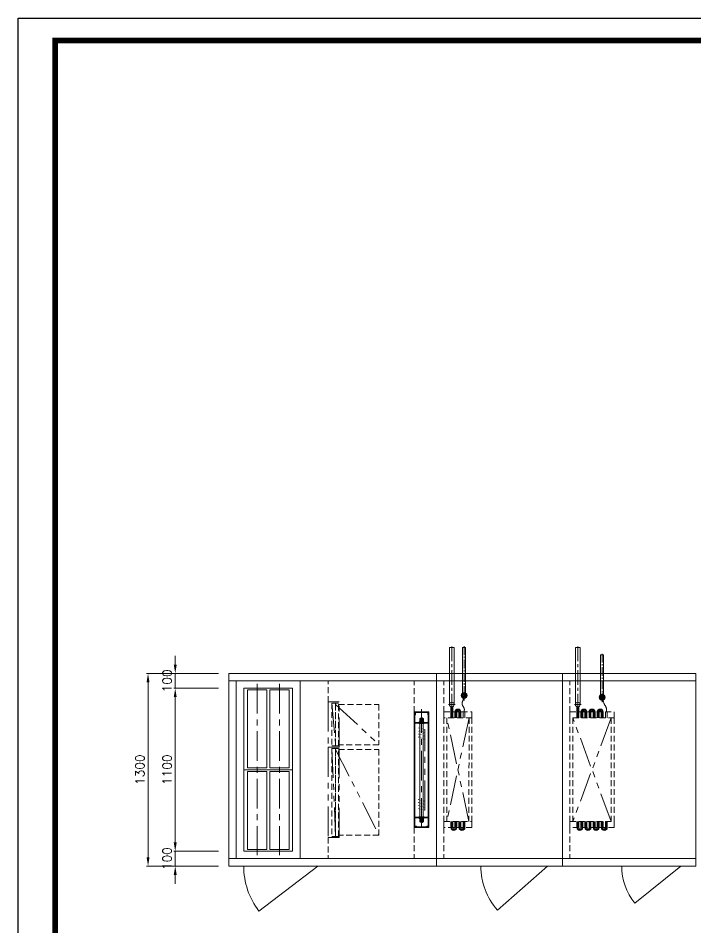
# Model space of a CAD drawing. Extents: x 160 to 16016, y -254 to 11002.
# Drawn here: x 160 to 4731, y 4862 to 11002 of the extents above; entities that cross this region are included whole.
import ezdxf

# ---------------------------------------------------------------- set-up
doc = ezdxf.new("R2010")
doc.units = 0
doc.header["$LTSCALE"] = 80
doc.header["$MEASUREMENT"] = 0
for name, pattern in [('CEN', [26, 20, -2, 2, -2]), ('CENTER', [2, 1.25, -0.25, 0.25, -0.25]), ('CENTER2', [1.125, 0.75, -0.125, 0.125, -0.125]), ('CENTERX2', [4, 2.5, -0.5, 0.5, -0.5]), ('H2', [4, 3, -1]), ('HIDDENX2', [0.75, 0.5, -0.25]), ('PHANTOM', [5, 2.5, -0.5, 0.5, -0.5, 0.5, -0.5]), ('PHANTOMX2', [5, 2.5, -0.5, 0.5, -0.5, 0.5, -0.5])]:
    doc.linetypes.add(name, pattern=pattern)
doc.layers.get('0').update_dxf_attribs({"linetype": 'CONTINUOUS', "lineweight": 18})
doc.layers.get('DEFPOINTS').update_dxf_attribs({"linetype": 'CONTINUOUS', "lineweight": 18})
for name, color, linetype, lineweight in [('2', 2, 'HIDDENX2', 18), ('9', 2, 'H2', 18), ('CEN', 1, 'CEN', 18), ('LIN', 2, 'CONTINUOUS', 18), ('P', 1, 'PHANTOM', 18), ('SMS', 220, 'CONTINUOUS', 18), ('SOL-M-1', 4, 'CONTINUOUS', 18)]:
    doc.layers.add(name, color=color, linetype=linetype, lineweight=lineweight)
doc.layers.add('FORM', color=7, linetype='CONTINUOUS')
doc.styles.get("Standard").update_dxf_attribs({"font": 'txt.shx', "bigfont": '2hs.shx'})
doc.dimstyles.get("Standard").update_dxf_attribs({"dimscale": 0, "dimtxt": 60, "dimasz": 60, "dimexe": 10, "dimexo": 70, "dimgap": 25, "dimtad": 1, "dimdec": 0, "dimlfac": -1, "dimzin": 0, "dimdsep": 46, "dimtxsty": 'Standard', "dimcen": 0, "dimclrd": 1, "dimclre": 1, "dimadec": 0, "dimazin": 0, "dimtfac": 1, "dimtdec": 0, "dimtix": 1, "dimtmove": 1, "dimatfit": 2, "dimfxl": 0, "dimtolj": 1, "dimtzin": 0, "dimlwd": 5, "dimlwe": 5, "dimarcsym": 0})

# ---------------------------------------------------------------- blocks, each defined once
blk = doc.blocks.new('*D18')
at = {"color": 1, "linetype": 'Continuous', "lineweight": 5}
for p, q in [((1219.1, 6639), (1219.1, 6699)), ((1511, 6579), (1209.1, 6579)), ((1219.1, 6579), (1219.1, 6479)), ((1511, 6479), (1209.1, 6479)), ((1219.1, 6419), (1219.1, 6359))]:
    blk.add_line(p, q, dxfattribs=at)
at = {"color": 1, "linetype": 'Continuous'}
for points in [[(1209.1, 6639), (1229.1, 6639), (1219.1, 6579)], [(1209.1, 6419), (1229.1, 6419), (1219.1, 6479)]]:
    blk.add_solid(points, dxfattribs=at)
at = {"layer": 'DEFPOINTS', "color": 0, "linetype": 'Continuous'}
for p in [(1581, 6579), (1219.1, 6479), (1581, 6479)]:
    blk.add_point(p, dxfattribs=at)
at = {"color": 0, "linetype": 'Continuous', "insert": (1164.1, 6529), "char_height": 60, "attachment_point": 5, "rotation": 90}
blk.add_mtext('\\A1;100', dxfattribs=at)
blk = doc.blocks.new('*D19')
at = {"color": 1, "linetype": 'Continuous', "lineweight": 5}
for p, q in [((1511, 6479), (1209.1, 6479)), ((1219.1, 6419), (1219.1, 5439)), ((1511, 5379), (1209.1, 5379))]:
    blk.add_line(p, q, dxfattribs=at)
at = {"color": 1, "linetype": 'Continuous'}
for points in [[(1209.1, 6419), (1229.1, 6419), (1219.1, 6479)], [(1209.1, 5439), (1229.1, 5439), (1219.1, 5379)]]:
    blk.add_solid(points, dxfattribs=at)
at = {"layer": 'DEFPOINTS', "color": 0, "linetype": 'Continuous'}
for p in [(1581, 6479), (1219.1, 5379), (1581, 5379)]:
    blk.add_point(p, dxfattribs=at)
at = {"color": 0, "linetype": 'Continuous', "insert": (1164.1, 5929), "char_height": 60, "attachment_point": 5, "rotation": 90}
blk.add_mtext('\\A1;1100', dxfattribs=at)
blk = doc.blocks.new('*D20')
at = {"color": 1, "linetype": 'Continuous', "lineweight": 5}
for p, q in [((1219.1, 5439), (1219.1, 5499)), ((1511, 5379), (1209.1, 5379)), ((1219.1, 5379), (1219.1, 5279)), ((1511, 5279), (1209.1, 5279)), ((1219.1, 5219), (1219.1, 5159))]:
    blk.add_line(p, q, dxfattribs=at)
at = {"color": 1, "linetype": 'Continuous'}
for points in [[(1209.1, 5439), (1229.1, 5439), (1219.1, 5379)], [(1209.1, 5219), (1229.1, 5219), (1219.1, 5279)]]:
    blk.add_solid(points, dxfattribs=at)
at = {"layer": 'DEFPOINTS', "color": 0, "linetype": 'Continuous'}
for p in [(1581, 5379), (1219.1, 5279), (1581, 5279)]:
    blk.add_point(p, dxfattribs=at)
at = {"color": 0, "linetype": 'Continuous', "insert": (1164.1, 5329), "char_height": 60, "attachment_point": 5, "rotation": 90}
blk.add_mtext('\\A1;100', dxfattribs=at)
blk = doc.blocks.new('*D21')
at = {"color": 1, "linetype": 'Continuous', "lineweight": 5}
for p, q in [((1511, 6579), (1025.7, 6579)), ((1035.7, 6519), (1035.7, 5339)), ((1511, 5279), (1025.7, 5279))]:
    blk.add_line(p, q, dxfattribs=at)
at = {"color": 1, "linetype": 'Continuous'}
for points in [[(1025.7, 6519), (1045.7, 6519), (1035.7, 6579)], [(1025.7, 5339), (1045.7, 5339), (1035.7, 5279)]]:
    blk.add_solid(points, dxfattribs=at)
at = {"layer": 'DEFPOINTS', "color": 0, "linetype": 'Continuous'}
for p in [(1581, 6579), (1035.7, 5279), (1581, 5279)]:
    blk.add_point(p, dxfattribs=at)
at = {"color": 0, "linetype": 'Continuous', "insert": (980.7, 5929), "char_height": 60, "attachment_point": 5, "rotation": 90}
blk.add_mtext('\\A1;1300', dxfattribs=at)
blk = doc.blocks.new('A$C53FA227C')
at = {"lineweight": 5}
for p, q in [((-100, 0), (-100, -780)), ((0, 0), (-100, 0)), ((0, 0), (0, -780)), ((0, -4.4), (-100, -4.4)), ((-95.6, -8.8), (-95.6, -780)), ((-85.2, -8.8), (-95.6, -8.8)), ((-85.2, -4.4), (-85.2, -8.8)), ((-62, -49.5), (-62, -40.4)), ((-62, -62), (-62, -52.9)), ((-58.7, -38.7), (-41.3, -38.7)), ((-58.7, -51.2), (-41.3, -51.2)), ((-56, -50.4), (-56, -39.5)), ((-56, -62), (-56, -52.1)), ((-55.3, -34.6), (-54, -33.2)), ((-55.3, -34.6), (-44.7, -34.6)), ((-55.3, -38.7), (-55.3, -34.6)), ((-54, -33.2), (-46, -33.2)), ((-46, -33.2), (-44.7, -34.6)), ((-44.7, -38.7), (-44.7, -34.6)), ((-44, -50.4), (-44, -39.5)), ((-44, -62), (-44, -52.1)), ((-38, -49.5), (-38, -40.4)), ((-38, -62), (-38, -52.9)), ((-14.7, -4.4), (-14.7, -8.8)), ((-4.2, -8.8), (-14.7, -8.8)), ((-4.2, -8.8), (-4.2, -780)), ((-95.6, -65.8), (-4.4, -65.8)), ((-95.6, -70.2), (-4.4, -70.2)), ((-68.3, -64), (-31.7, -64)), ((-68.3, -64), (-68.3, -65.8)), ((-68.3, -71.9), (-68.3, -70.2)), ((-68.3, -71.9), (-31.7, -71.9)), ((-34.2, -62), (-65.8, -62)), ((-65.8, -62), (-65.8, -64)), ((-60.9, -71.9), (-60.9, -702.7)), ((-39.1, -71.9), (-39.1, -702.7)), ((-34.2, -62), (-34.2, -64)), ((-31.7, -64), (-31.7, -65.8)), ((-31.7, -71.9), (-31.7, -70.2)), ((-95.6, -704.4), (-4.2, -704.4)), ((-95.6, -708.8), (-4.2, -708.8)), ((-68.3, -702.7), (-31.7, -702.7)), ((-68.3, -702.7), (-68.3, -704.4)), ((-68.3, -710.6), (-68.3, -708.8)), ((-68.3, -710.6), (-31.7, -710.6)), ((-65.8, -712.6), (-65.8, -710.6)), ((-34.2, -712.6), (-65.8, -712.6)), ((-62, -712.6), (-62, -721.7)), ((-62, -725.1), (-62, -734.2)), ((-58.7, -723.4), (-41.3, -723.4)), ((-58.7, -735.9), (-41.3, -735.9)), ((-56, -712.6), (-56, -722.5)), ((-56, -724.2), (-56, -735)), ((-55.3, -735.9), (-55.3, -740)), ((-44.7, -735.9), (-44.7, -740)), ((-44, -712.6), (-44, -722.5)), ((-44, -724.2), (-44, -735)), ((-38, -712.6), (-38, -721.7)), ((-38, -725.1), (-38, -734.2)), ((-34.2, -712.6), (-34.2, -710.6)), ((-31.7, -702.7), (-31.7, -704.4)), ((-31.7, -710.6), (-31.7, -708.8)), ((0, -780), (-100, -780)), ((-95.6, -760.6), (-91.2, -760.6)), ((-91.2, -760.6), (-91.2, -775.6)), ((-8.6, -775.6), (-91.2, -775.6)), ((-55.3, -740), (-44.7, -740)), ((-55.3, -740), (-54, -741.3)), ((-54, -741.3), (-46, -741.3)), ((-46, -741.3), (-44.7, -740)), ((-8.6, -760.6), (-8.6, -775.6)), ((-8.6, -760.6), (-4.2, -760.6))]:
    blk.add_line(p, q, dxfattribs=at)
at = {"lineweight": 5, "const_width": 1.6}
for points in [[(-71.2, -114.9, 1), (-71.2, -119.7, 1)], [(-71.2, -135.5, 1), (-71.2, -140.3, 1)], [(-71.2, -156.2, 1), (-71.2, -160.9, 1)], [(-71.2, -176.8, 1), (-71.2, -181.6, 1)], [(-28.8, -125.2, -1), (-28.8, -130, -1)], [(-28.8, -145.9, -1), (-28.8, -150.6, -1)], [(-28.8, -166.5, -1), (-28.8, -171.2, -1)], [(-28.8, -187.1, -1), (-28.8, -191.9, -1)], [(-71.2, -597.3, 1), (-71.2, -602.1, 1)], [(-28.8, -607.6, -1), (-28.8, -612.4, -1)], [(-71.2, -617.9, 1), (-71.2, -622.7, 1)], [(-71.2, -638.5, 1), (-71.2, -643.3, 1)], [(-71.2, -659.1, 1), (-71.2, -663.9, 1)], [(-28.8, -628.2, -1), (-28.8, -633, -1)], [(-28.8, -648.8, -1), (-28.8, -653.6, -1)], [(-28.8, -669.4, -1), (-28.8, -674.2, -1)]]:
    blk.add_lwpolyline(points, format="xyb", dxfattribs=at)
for points in [[(-60.9, -113.6), (-71.2, -114.9)], [(-71.2, -119.7), (-39.1, -123.9)], [(-60.9, -134.2), (-71.2, -135.5)], [(-71.2, -140.3), (-39.1, -144.5)], [(-60.9, -154.8), (-71.2, -156.2)], [(-71.2, -160.9), (-39.1, -165.1)], [(-60.9, -175.4), (-71.2, -176.8)], [(-71.2, -181.6), (-39.1, -185.7)], [(-39.1, -123.9), (-28.8, -125.2)], [(-28.8, -130), (-39.1, -131.4)], [(-39.1, -144.5), (-28.8, -145.9)], [(-28.8, -150.6), (-39.1, -152)], [(-39.1, -165.1), (-28.8, -166.5)], [(-28.8, -171.2), (-39.1, -172.6)], [(-39.1, -185.7), (-28.8, -187.1)], [(-28.8, -191.9), (-39.1, -193.2)], [(-60.9, -595.9), (-71.2, -597.3)], [(-71.2, -602.1), (-39.1, -606.2)], [(-39.1, -606.2), (-28.8, -607.6)], [(-28.8, -612.4), (-39.1, -613.7)], [(-60.9, -616.5), (-71.2, -617.9)], [(-71.2, -622.7), (-39.1, -626.8)], [(-60.9, -637.1), (-71.2, -638.5)], [(-71.2, -643.3), (-39.1, -647.4)], [(-60.9, -657.7), (-71.2, -659.1)], [(-71.2, -663.9), (-39.1, -668.1)], [(-39.1, -626.8), (-28.8, -628.2)], [(-28.8, -633), (-39.1, -634.3)], [(-39.1, -647.4), (-28.8, -648.8)], [(-28.8, -653.6), (-39.1, -654.9)], [(-39.1, -668.1), (-28.8, -669.4)], [(-28.8, -674.2), (-39.1, -675.5)]]:
    blk.add_lwpolyline(points, dxfattribs=at)
at = {"lineweight": 5}
for centre, radius, start, end in [((-58.6, -43), 4.31, 52.7941, 142.90426), ((-58.6, -46.9), 4.31, 217.09574, 307.2059), ((-58.6, -55.5), 4.31, 52.7941, 142.90426), ((-51, -53.2), 14.6, 86.10292, 110.07012), ((-51, -36.7), 14.6, 249.92988, 273.89708), ((-51, -65.7), 14.6, 86.10292, 110.07012), ((-49, -53.2), 14.6, 69.92988, 93.89708), ((-49, -36.7), 14.6, 266.10292, 290.07012), ((-49, -65.7), 14.6, 69.92988, 93.89708), ((-41.4, -43), 4.31, 37.09574, 127.2059), ((-41.4, -46.9), 4.31, 232.7941, 322.90426), ((-41.4, -55.5), 4.31, 37.09574, 127.2059), ((-58.6, -719.1), 4.31, 217.09574, 307.2059), ((-58.6, -727.7), 4.31, 52.7941, 142.90426), ((-58.6, -731.6), 4.31, 217.09574, 307.2059), ((-51, -708.9), 14.6, 249.92988, 273.89708), ((-51, -737.9), 14.6, 86.10292, 110.07012), ((-51, -721.4), 14.6, 249.92988, 273.89708), ((-49, -708.9), 14.6, 266.10292, 290.07012), ((-49, -737.9), 14.6, 69.92988, 93.89708), ((-49, -721.4), 14.6, 266.10292, 290.07012), ((-41.4, -719.1), 4.31, 232.7941, 322.90426), ((-41.4, -727.7), 4.31, 37.09574, 127.2059), ((-41.4, -731.6), 4.31, 232.7941, 322.90426)]:
    blk.add_arc(centre, radius, start, end, dxfattribs=at)
at = {"layer": 'CEN', "linetype": 'CENTERX2'}
blk.add_line((-50, 1.7), (-50, -798.5), dxfattribs=at)
at = {"layer": 'P', "lineweight": 5}
for p, q in [((-71.2, -116.4), (-71.2, -661.7)), ((-38.8, -125.1), (-38.8, -671.9))]:
    blk.add_line(p, q, dxfattribs=at)
blk = doc.blocks.new('M-F')
at = {"color": 2, "linetype": 'HIDDENX2'}
for points in [[(25.3, 8), (50.3, 8), (50.3, 602), (25.3, 602)], [(50.3, 8), (70, 8), (70, 602), (50.3, 602)]]:
    blk.add_lwpolyline(points, close=True, dxfattribs=at)
blk.add_lwpolyline([(70, 593.2), (342.3, 593.2), (342.3, 16.8), (70, 16.8)], dxfattribs=at)
at = {"layer": 'SMS', "linetype": 'PHANTOMX2'}
blk.add_lwpolyline([(0, 0), (75, 0), (75, 610), (0, 610)], close=True, dxfattribs=at)
at = {"layer": 'SOL-M-1', "color": 1, "linetype": 'PHANTOMX2'}
for p, q in [((25.3, 602), (50.3, 8)), ((50.3, 593.2), (342.3, 16.8))]:
    blk.add_line(p, q, dxfattribs=at)
blk = doc.blocks.new('DXC-UP')
at = {"color": 2, "ltscale": 30}
for p, q in [((37.9, 50.1), (37.9, 435)), ((37.9, 435), (69.6, 435)), ((69.6, 50.1), (69.6, 435)), ((69.6, 50.1), (69.6, 435)), ((126.8, 128.9), (126.8, 435)), ((126.8, 435), (146.8, 435)), ((146.8, 435), (146.8, 129.2)), ((47.4, 0), (47.4, 35.5)), ((47.4, 0), (47.4, -40)), ((49, 0), (58.6, 0)), ((60.1, 0), (60.1, 35.5)), ((60.1, 0), (60.1, -40)), ((74.9, 0), (74.9, -40)), ((87.6, 0), (87.6, -40)), ((102.4, 0), (102.4, -40)), ((115.1, 0), (115.1, -40)), ((129.9, 0), (142.6, 0)), ((129.9, 0), (129.9, -40)), ((142.6, 0), (142.6, -40)), ((47.4, -780), (47.4, -740)), ((60.1, -780), (60.1, -740)), ((74.9, -780), (74.9, -740)), ((87.6, -780), (87.6, -740)), ((102.4, -780), (102.4, -740)), ((115.1, -780), (115.1, -740)), ((129.9, -780), (129.9, -740)), ((142.6, -780), (142.6, -740))]:
    blk.add_line(p, q, dxfattribs=at)
for centre, radius in [((137, 111.7), 20), ((53.7, 50.1), 15.9)]:
    blk.add_circle(centre, radius, dxfattribs=at)
at = {"color": 4, "linetype": 'CENTER', "ltscale": 30}
for radius in [15, 7.94]:
    blk.add_circle((137, 111.7), radius, dxfattribs=at)
at = {"color": 2, "ltscale": 30}
for centre, radius, start, end in [((95, 0), 20.1, 0, 180), ((95, 0), 7.4, 0, 180), ((67.5, -780), 20.1, 180, 0), ((67.5, -780), 7.4, 180, 0), ((122.5, -780), 20.1, 180, 0), ((122.5, -780), 7.4, 180, 0)]:
    blk.add_arc(centre, radius, start, end, dxfattribs=at)
at = {"color": 4, "linetype": 'CENTER', "ltscale": 30}
blk.add_open_spline([(137, 111.7), (136.8, 77.8), (107.7, 62.5), (141.8, 24.2), (137.6, 6), (136.2, 0)], degree=3, knots=[0, 0, 0, 0, 99.366065, 135.649551, 153.655823, 153.655823, 153.655823, 153.655823], dxfattribs=at)
at = {"layer": '2', "color": 1, "linetype": 'PHANTOMX2', "lineweight": 5}
for p, q in [((169.9, -740), (20, -40)), ((170, -40), (20, -740))]:
    blk.add_line(p, q, dxfattribs=at)
at = {"layer": '9', "linetype": 'HIDDENX2'}
for p, q in [((20, -740), (20, -40)), ((169.9, -740), (170, -40))]:
    blk.add_line(p, q, dxfattribs=at)
for points in [[(0, 0), (190, 0), (190, -40), (0, -40)], [(0, -740), (189.9, -740), (190, -40), (0, -40)], [(0, -740), (190, -740), (190, -780), (0, -780)]]:
    blk.add_lwpolyline(points, close=True, dxfattribs=at)
at = {"layer": 'CEN', "linetype": 'CENTER'}
blk.add_line((53.7, 443), (53.7, 33.6), dxfattribs=at)
at = {"layer": 'CEN', "linetype": 'CENTER2'}
blk.add_line((137, 443.6), (137, 78.5), dxfattribs=at)
at = {"layer": 'CEN', "linetype": 'CENTER', "ltscale": 30}
for p, q in [((138.1, 80.7), (137, 142.8)), ((75.9, 50.1), (31.6, 50.1)), ((53.7, 0), (53.7, 34.2)), ((53.7, -40), (53.7, 0)), ((81.2, 0), (81.2, -40)), ((108.7, 0), (108.7, -40)), ((53.7, -780), (53.7, -740)), ((81.2, -780), (81.2, -740)), ((108.7, -780), (108.7, -740)), ((136.2, -780), (136.2, -740))]:
    blk.add_line(p, q, dxfattribs=at)
for centre, start, end in [((95, 0), 0, 180), ((67.5, -780), 180, 0), ((122.5, -780), 180, 0)]:
    blk.add_arc(centre, 13.8, start, end, dxfattribs=at)
blk = doc.blocks.new('COIL-UP')
at = {"color": 2, "ltscale": 30}
for p, q in [((47.4, 780), (47.4, 740)), ((60.1, 780), (60.1, 740)), ((74.9, 780), (74.9, 740)), ((87.6, 780), (87.6, 740)), ((102.4, 780), (102.4, 740)), ((115.1, 780), (115.1, 740)), ((129.9, 780), (129.9, 740)), ((142.6, 780), (142.6, 740)), ((157.4, 780), (157.4, 740)), ((170.1, 780), (170.1, 740)), ((184.9, 780), (184.9, 740)), ((197.6, 780), (197.6, 740)), ((212.4, 780), (212.4, 740)), ((225.1, 780), (225.1, 740)), ((239.9, 780), (239.9, 740)), ((252.6, 780), (252.6, 740)), ((47.4, 0), (47.4, 40)), ((47.4, -35.5), (47.4, 0)), ((49, 0), (58.6, 0)), ((60.1, 0), (60.1, 40)), ((60.1, -35.5), (60.1, 0)), ((74.9, 0), (74.9, 40)), ((87.6, 0), (87.6, 40)), ((102.4, 0), (102.4, 40)), ((115.1, 0), (115.1, 40)), ((129.9, 0), (129.9, 40)), ((142.6, 0), (142.6, 40)), ((157.4, 0), (157.4, 40)), ((170.1, 0), (170.1, 40)), ((184.9, 0), (184.9, 40)), ((197.6, 0), (197.6, 40)), ((212.4, 0), (212.4, 40)), ((225.1, 0), (225.1, 40)), ((239.9, 0), (239.9, 40)), ((241.5, 0), (251.1, 0)), ((252.6, 0), (252.6, 40)), ((37.9, -50.1), (37.9, -435)), ((69.6, -50.1), (69.6, -435)), ((69.6, -50.1), (69.6, -435)), ((208.1, -116.3), (208.1, -385)), ((228.1, -385), (228.1, -116.6)), ((208.1, -385), (228.1, -385)), ((37.9, -435), (69.6, -435))]:
    blk.add_line(p, q, dxfattribs=at)
for centre, radius in [((53.8, -50.1), 15.9), ((218.3, -99.1), 20)]:
    blk.add_circle(centre, radius, dxfattribs=at)
at = {"color": 4, "linetype": 'CENTER', "ltscale": 30}
for radius in [15, 7.94]:
    blk.add_circle((218.3, -99.1), radius, dxfattribs=at)
at = {"color": 2, "ltscale": 30}
for centre, radius, start, end in [((67.5, 780), 20.1, 0, 180), ((122.5, 780), 20.1, 0, 180), ((177.5, 780), 20.1, 0, 180), ((232.5, 780), 20.1, 0, 180), ((67.5, 780), 7.4, 0, 180), ((122.5, 780), 7.4, 0, 180), ((177.5, 780), 7.4, 0, 180), ((232.5, 780), 7.4, 0, 180), ((95, 0), 20.1, 180, 0), ((95, 0), 7.4, 180, 0), ((150, 0), 20.1, 180, 0), ((150, 0), 7.4, 180, 0), ((205, 0), 20.1, 180, 0), ((205, 0), 7.4, 180, 0)]:
    blk.add_arc(centre, radius, start, end, dxfattribs=at)
at = {"color": 4, "linetype": 'CENTER', "ltscale": 30}
blk.add_spline([(218.3, -99.1), (233.9, -51), (248.6, -17.8), (246.3, 0)], degree=3, dxfattribs=at)
at = {"layer": '2', "color": 1, "linetype": 'PHANTOMX2', "lineweight": 5}
for p, q in [((279.9, 740), (20, 40)), ((280, 40), (20, 740))]:
    blk.add_line(p, q, dxfattribs=at)
at = {"layer": '9', "linetype": 'HIDDENX2'}
for p, q in [((20, 740), (20, 40)), ((279.9, 740), (280, 40))]:
    blk.add_line(p, q, dxfattribs=at)
for points in [[(0, 740), (300, 740), (300, 780), (0, 780)], [(0, 740), (299.9, 740), (300, 40), (0, 40)], [(0, 0), (300, 0), (300, 40), (0, 40)]]:
    blk.add_lwpolyline(points, close=True, dxfattribs=at)
at = {"layer": 'CEN', "linetype": 'CENTER', "ltscale": 30}
for p, q in [((53.8, 780), (53.8, 740)), ((81.3, 780), (81.3, 740)), ((108.8, 780), (108.8, 740)), ((136.3, 780), (136.3, 740)), ((163.8, 780), (163.8, 740)), ((191.3, 780), (191.3, 740)), ((218.8, 780), (218.8, 740)), ((246.3, 780), (246.3, 740)), ((53.8, 40), (53.8, 0)), ((81.3, 0), (81.3, 40)), ((108.8, 0), (108.8, 40)), ((136.3, 0), (136.3, 40)), ((163.8, 0), (163.8, 40)), ((191.3, 0), (191.3, 40)), ((218.8, 0), (218.8, 40)), ((75.9, -50.1), (31.6, -50.1)), ((53.8, 0), (53.8, -34.2)), ((219.3, -68.1), (218.3, -130.2))]:
    blk.add_line(p, q, dxfattribs=at)
at = {"layer": 'CEN', "linetype": 'CENTER'}
blk.add_line((53.8, -443), (53.8, -33.6), dxfattribs=at)
at = {"layer": 'CEN', "linetype": 'CENTER2'}
blk.add_line((218.3, -393.6), (218.3, -65.9), dxfattribs=at)
at = {"layer": 'CEN', "linetype": 'CENTER', "ltscale": 30}
for centre, start, end in [((67.5, 780), 0, 180), ((122.5, 780), 0, 180), ((177.5, 780), 0, 180), ((232.5, 780), 0, 180), ((95, 0), 180, 0), ((150, 0), 180, 0), ((205, 0), 180, 0)]:
    blk.add_arc(centre, 13.8, start, end, dxfattribs=at)
blk = doc.blocks.new('form')
at = {"layer": 'FORM', "color": 3}
blk.add_lwpolyline([(0, 562.79), (792.83, 562.79), (792.83, 0), (0, 0)], close=True, dxfattribs=at)
at = {"layer": 'FORM', "color": 2, "const_width": 1.94}
blk.add_lwpolyline([(12.48, 6.47), (12.48, 555.28), (781.78, 555.28), (781.78, 6.47)], close=True, dxfattribs=at)

msp = doc.modelspace()

# ---------------------------------------------------------------- linework, layer by layer
at = {"linetype": 'Continuous'}
for p, q in [((1631, 6529), (1581, 6529)), ((2011, 5929), (1681, 5929)), ((1631, 5329), (1581, 5329))]:
    msp.add_line(p, q, dxfattribs=at)
at = {"color": 1, "linetype": 'Continuous'}
for p, q in [((2181, 5279), (1784.2, 4974.8)), ((3731, 5279), (3392.7, 4982.2)), ((4631, 5279), (4318.8, 5028.9))]:
    msp.add_line(p, q, dxfattribs=at)
at = {"linetype": 'Continuous'}
for points in [[(2061, 6529), (1631, 6529), (1631, 5329), (2061, 5329)], [(1631, 6529), (2981, 6529), (2981, 5329), (1631, 5329)], [(2981, 6529), (3831, 6529), (3831, 5329), (2981, 5329)], [(4731, 6529), (3831, 6529), (3831, 5329), (4731, 5329)], [(2011, 6479), (1681, 6479), (1681, 5379), (2011, 5379)], [(1837.5, 5941), (1707.5, 5941), (1707.5, 6467.8), (1837.5, 6467.8)], [(1987.5, 5941), (1857.5, 5941), (1857.5, 6467.8), (1987.5, 6467.8)], [(1837.5, 5917), (1707.5, 5917), (1707.5, 5390.1), (1837.5, 5390.1)], [(1987.5, 5917), (1857.5, 5917), (1857.5, 5390.1), (1987.5, 5390.1)]]:
    msp.add_lwpolyline(points, close=True, dxfattribs=at)
at = {"color": 2, "linetype": 'HIDDENX2'}
for points in [[(2276.3, 6089.5), (2301.3, 6089.5), (2301.3, 6378.5), (2276.3, 6378.5)], [(2301.3, 6089.5), (2321, 6089.5), (2321, 6378.5), (2301.3, 6378.5)]]:
    msp.add_lwpolyline(points, close=True, dxfattribs=at)
msp.add_lwpolyline([(2321, 6369.6), (2593.3, 6369.6), (2593.3, 6098.3), (2321, 6098.3)], dxfattribs=at)
at = {"color": 1, "linetype": 'Continuous'}
for centre, radius, end in [((2181, 5279), 500, 217.47128), ((3731, 5279), 450, 221.25194), ((4631, 5279), 400, 218.6985)]:
    msp.add_arc(centre, radius, 180, end, dxfattribs=at)
at = {"layer": '9', "linetype": 'HIDDENX2'}
for p, q in [((2251, 6386.5), (2251, 6529)), ((2831, 6319), (2831, 6529)), ((3031, 6319), (3031, 6529)), ((3881, 6319), (3881, 6529)), ((2831, 5539), (2831, 5329)), ((3031, 5539), (3031, 5329)), ((3881, 5539), (3881, 5329)), ((2251, 5471.5), (2251, 5329))]:
    msp.add_line(p, q, dxfattribs=at)
at = {"layer": 'CEN', "linetype": 'CENTERX2'}
for p, q in [((1772.5, 6508.5), (1772.5, 5351.6)), ((1922.5, 6508.5), (1922.5, 5351.6))]:
    msp.add_line(p, q, dxfattribs=at)
at = {"layer": 'LIN', "linetype": 'Continuous'}
for points in [[(2981, 6579), (1581, 6579), (1581, 5279), (2981, 5279)], [(3831, 6579), (2981, 6579), (2981, 5279), (3831, 5279)], [(3831, 6579), (4731, 6579), (4731, 5279), (3831, 5279)]]:
    msp.add_lwpolyline(points, close=True, dxfattribs=at)
at = {"layer": 'SMS', "linetype": 'PHANTOMX2'}
msp.add_lwpolyline([(2251, 6081.5), (2326, 6081.5), (2326, 6386.5), (2251, 6386.5)], close=True, dxfattribs=at)
at = {"layer": 'SOL-M-1', "color": 1, "linetype": 'PHANTOMX2'}
for p, q in [((2276.3, 6378.5), (2301.3, 6089.5)), ((2301.3, 6369.6), (2593.3, 6098.3))]:
    msp.add_line(p, q, dxfattribs=at)

# ---------------------------------------------------------------- block references
at = {"xscale": 20, "yscale": 20, "zscale": 20}
msp.add_blockref('form', (159.7, -253.9), dxfattribs=at)
at = {"linetype": 'Continuous'}
for name, p in [('DXC-UP', (3031, 6319)), ('M-F', (2251, 5471.5))]:
    msp.add_blockref(name, p, dxfattribs=at)
at = {"linetype": 'Continuous', "xscale": -1, "rotation": 180}
msp.add_blockref('COIL-UP', (3881, 6319), dxfattribs=at)
at = {"linetype": 'Continuous', "rotation": 180}
msp.add_blockref('A$C53FA227C', (2831, 5539), dxfattribs=at)

# ---------------------------------------------------------------- dimensions: what is measured, and where the dimension line sits
at = {"linetype": 'Continuous'}
for base, p1, p2, picture, middle in [((1219.1, 6479), (1581, 6579), (1581, 6479), '*D18', (1164.1, 6529)), ((1035.7, 5279), (1581, 6579), (1581, 5279), '*D21', (980.7, 5929)), ((1219.1, 5379), (1581, 6479), (1581, 5379), '*D19', (1164.1, 5929)), ((1219.1, 5279), (1581, 5379), (1581, 5279), '*D20', (1164.1, 5329))]:
    dim = msp.add_linear_dim(base=base, p1=p1, p2=p2, angle=90, dimstyle='Standard', override={"dimscale": 1}, dxfattribs=at)
    dim.commit()
    dim.dimension.update_dxf_attribs({"geometry": picture, "text_midpoint": middle})

doc.saveas('drawing.dxf')
